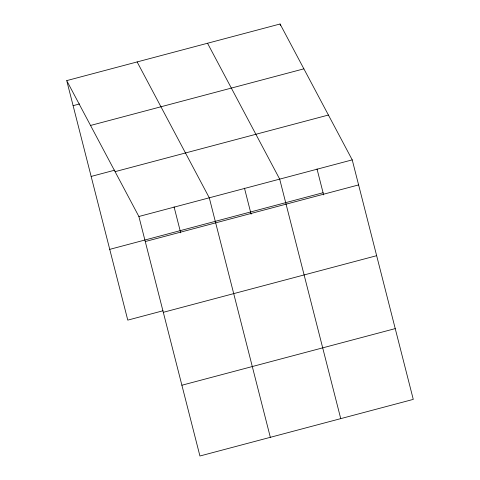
<?xml version="1.0" encoding="UTF-8"?>
<svg xmlns="http://www.w3.org/2000/svg" width="480" height="480" viewBox="0 0 480 480"><rect width="100%" height="100%" fill="white"/><g stroke="black" fill="none" stroke-linecap="round" stroke-linejoin="round"><path stroke-width="0.72" d="M66.726 80.616L280.068 24L352.224 159.876L413.274 399.384L199.932 456L138.882 216.492L66.726 80.616L127.776 320.124L162.978 310.782M73.11 105.666L79.578 103.95M90.54 125.46L303.876 68.838M91.152 176.436L114.858 170.142M115.074 171.654L328.41 115.038M138.882 216.492L352.224 159.876M109.74 249.354L323.076 192.732M145.266 241.536L358.608 184.92M163.308 312.312L376.644 255.69M181.896 385.23L395.232 328.608M207.534 43.248L279.69 179.124L340.734 418.632M137.13 61.932L209.286 197.808L270.336 437.316M280.068 24L280.428 25.434M317.004 168.912L323.628 194.898M244.47 188.16L251.094 214.152M174.066 206.844L180.69 232.836"/></g></svg>
